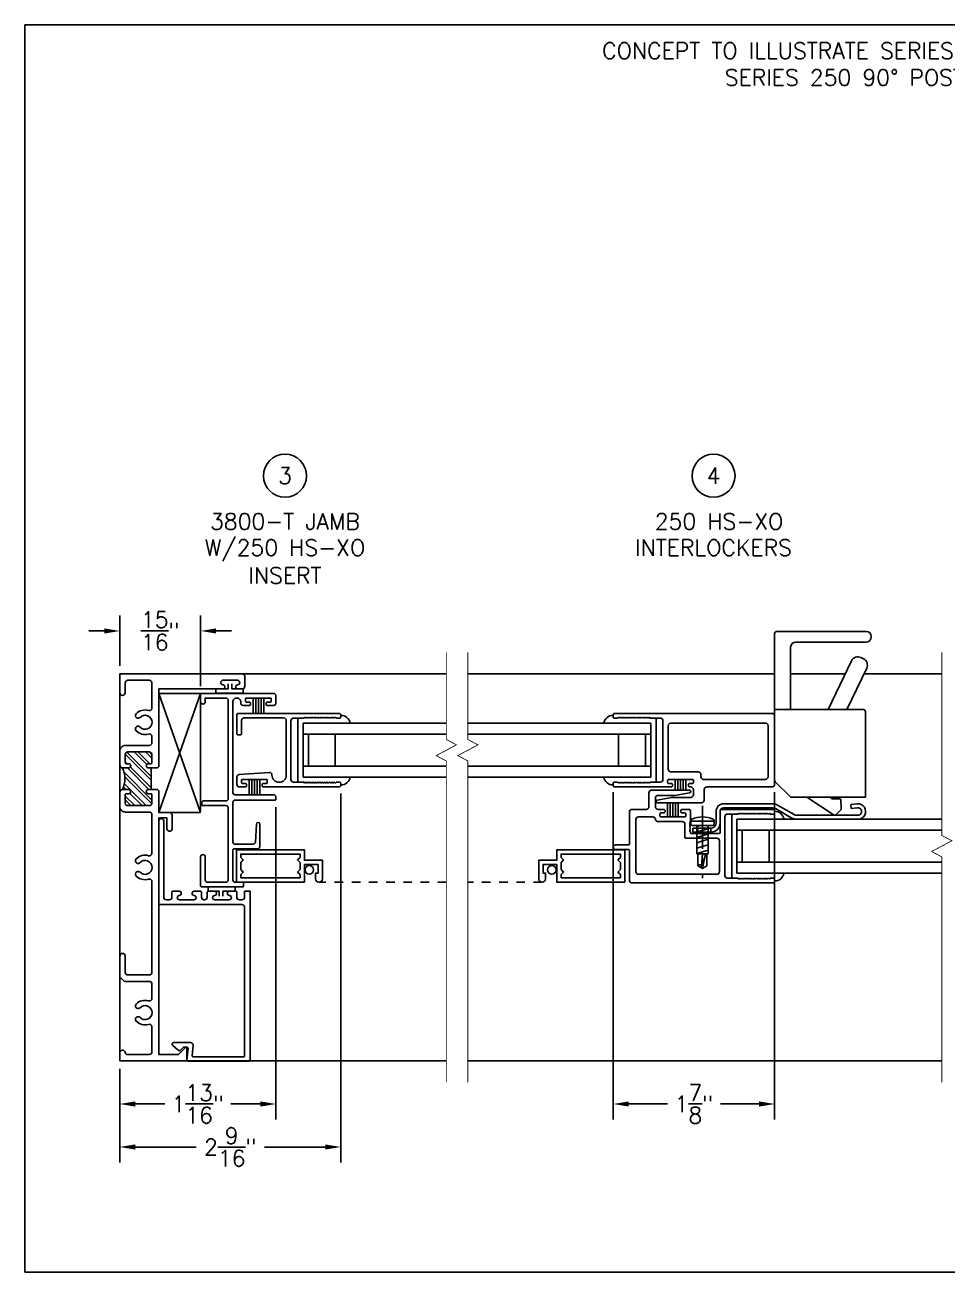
# Model space of a CAD drawing. Extents: x -118 to 134, y 32 to 229.
# Drawn here: x -7.22 to 3.5, y 31.68 to 46.18 of the extents above; entities that cross this region are included whole.
import ezdxf
from ezdxf.enums import TextEntityAlignment as Align

# ---------------------------------------------------------------- set-up
doc = ezdxf.new("R2010")
doc.units = 0
doc.header["$MEASUREMENT"] = 0
doc.linetypes.add('CENTERX2', pattern=[0.8, 0.5, -0.1, 0.1, -0.1])
doc.linetypes.add('HIDDEN', pattern=[0.375, 0.25, -0.125])
doc.layers.get('0').update_dxf_attribs({"linetype": 'CONTINUOUS'})
doc.layers.get('Defpoints').update_dxf_attribs({"linetype": 'CONTINUOUS'})
for name, color, linetype in [('FRAME', 1, 'CONTINUOUS'), ('GLASS', 7, 'CONTINUOUS'), ('GLAZING', 7, 'CONTINUOUS'), ('SEAL', 7, 'CONTINUOUS'), ('STRIKE_PLATES', 2, 'CONTINUOUS'), ('TEXT', 7, 'CONTINUOUS'), ('VENT', 5, 'CONTINUOUS')]:
    doc.layers.add(name, color=color, linetype=linetype)
doc.layers.add('No Print', color=30, linetype='CONTINUOUS', plot=False)
doc.styles.get("Standard").update_dxf_attribs({"font": 'romans.shx'})
doc.dimstyles.new('QUARTER SCALE', dxfattribs={"dimscale": 3, "dimtxt": 0.0625, "dimasz": 0.06, "dimexe": 0.06, "dimexo": 0.031, "dimgap": 0.039, "dimtad": 0, "dimtih": 1, "dimtoh": 1, "dimdec": 4, "dimzin": 0, "dimdsep": 46, "dimlunit": 4, "dimtxsty": 'Standard', "dimcen": 0.09, "dimadec": 0, "dimazin": 0, "dimtfac": 1, "dimtdec": 4, "dimtofl": 0, "dimtmove": 0, "dimatfit": 3, "dimfxl": 0, "dimtolj": 1, "dimtzin": 0, "dimarcsym": 0})

# ---------------------------------------------------------------- blocks, each defined once
blk = doc.blocks.new('2005 Block Jamb')
blk.add_lwpolyline([(-0.678, -0.363), (-0.678, -0.081, 0.414214), (-0.705, -0.054), (-1.543, -0.054, 0.414214), (-1.57, -0.081), (-1.57, -0.294, 0.414214), (-1.543, -0.321), (-1.276, -0.321, -0.414214), (-1.249, -0.348), (-1.249, -0.349, -0.414214), (-1.276, -0.375), (-1.614, -0.375, -0.414214), (-1.624, -0.365), (-1.624, 0.115, -0.414214), (-1.614, 0.125), (-1.58, 0.125, -0.414214), (-1.57, 0.115), (-1.57, 0.027, 0.414214), (-1.543, 0), (-1.192, 0, 0.414214), (-1.182, 0.01), (-1.182, 0.286, -0.414214), (-1.155, 0.313), (-0.894, 0.313, -0.970632), (-0.893, 0.273), (-1.103, 0.261, 0.396861), (-1.128, 0.234), (-1.128, 0.027, 0.414214), (-1.101, 0), (-0.642, 0, 0.414214), (-0.615, 0.027), (-0.615, 0.49, -0.414214), (-0.605, 0.5), (-0.58, 0.5, -0.414214), (-0.553, 0.473), (-0.553, 0.027, 0.414214), (-0.526, 0), (0.526, 0, 0.414214), (0.572, 0.045), (0.572, 0.046, 0.414214), (0.526, 0.092), (0.512, 0.092, -0.414214), (0.485, 0.119), (0.485, 0.186, -0.414214), (0.504, 0.206), (0.505, 0.206, -0.414214), (0.525, 0.186), (0.525, 0.156, 0.414214), (0.535, 0.146), (0.562, 0.146, 0.414214), (0.572, 0.156), (0.572, 0.436, 0.414214), (0.562, 0.446), (0.535, 0.446, 0.414214), (0.525, 0.436), (0.525, 0.405, -0.414214), (0.505, 0.386), (0.504, 0.386, -0.414214), (0.485, 0.405), (0.485, 0.473, -0.414214), (0.512, 0.5), (0.599, 0.5, -0.414214), (0.626, 0.473), (0.626, -0.365, -0.414214), (0.616, -0.375), (0.527, -0.375, -0.414214), (0.501, -0.349), (0.501, -0.348, -0.414214), (0.527, -0.321), (0.572, -0.321), (0.572, -0.081, 0.414214), (0.545, -0.054), (-0.597, -0.054, 0.414214), (-0.624, -0.081), (-0.624, -0.351), (-0.636, -0.363)], format="xyb", close=True)
blk = doc.blocks.new('110 SCREEN')
blk.add_lwpolyline([(0.0044, 0.1975), (0.0044, 0.2375), (-0.0206, 0.2375), (-0.0206, 0.23), (-0.0369, 0.23, -1), (-0.0369, 0.25), (0.0169, 0.25), (0.0169, 0.1975), (0.0469, 0.1975), (0.0469, 0), (-0.0469, 0), (-0.0469, 0.1975)], format="xyb", close=True)
blk.add_lwpolyline([(-0.0344, 0.185), (-0.025, 0.185), (-0.0175, 0.1775), (-0.01, 0.185), (0.01, 0.185), (0.0175, 0.1775), (0.025, 0.185), (0.0344, 0.185), (0.0344, 0.0125), (0.025, 0.0125), (0.0175, 0.02), (0.01, 0.0125), (-0.01, 0.0125), (-0.0175, 0.02), (-0.025, 0.0125), (-0.0344, 0.0125)], close=True)
blk.add_circle((-0.0113, 0.2119), 0.0125)
blk = doc.blocks.new('2042 interlocker')
for points in [[(-0.578, 0.4125), (-0.578, 0.3825, 0.4142136), (-0.568, 0.3725), (-0.528, 0.3725), (-0.518, 0.3825), (-0.508, 0.3725), (-0.498, 0.3825), (-0.488, 0.3725), (-0.478, 0.3825), (-0.468, 0.3725), (-0.458, 0.3825), (-0.448, 0.3725), (-0.438, 0.3825), (-0.428, 0.3725), (-0.418, 0.3825), (-0.408, 0.3725), (-0.398, 0.3825), (-0.388, 0.3725), (-0.378, 0.3825), (-0.368, 0.3725), (-0.358, 0.3825), (-0.348, 0.3725), (-0.338, 0.3825), (-0.328, 0.3725), (-0.318, 0.3825), (-0.308, 0.3725), (-0.298, 0.3825), (-0.288, 0.3725), (-0.278, 0.3825), (-0.268, 0.3725), (-0.258, 0.3825), (-0.248, 0.3725), (-0.238, 0.3825), (-0.228, 0.3725), (-0.218, 0.3825), (-0.208, 0.3725), (-0.198, 0.3825), (-0.188, 0.3725), (-0.178, 0.3825), (-0.168, 0.3725), (-0.158, 0.3825), (-0.153, 0.3775), (-0.153, 0.3725), (-0.031, 0.3725, -0.4142136), (0, 0.3415), (0, -0.3415, -0.4142136), (-0.031, -0.3725), (-0.153, -0.3725), (-0.153, -0.3775), (-0.158, -0.3825), (-0.168, -0.3725), (-0.178, -0.3825), (-0.188, -0.3725), (-0.198, -0.3825), (-0.208, -0.3725), (-0.218, -0.3825), (-0.228, -0.3725), (-0.238, -0.3825), (-0.248, -0.3725), (-0.258, -0.3825), (-0.268, -0.3725), (-0.278, -0.3825), (-0.288, -0.3725), (-0.298, -0.3825), (-0.308, -0.3725), (-0.318, -0.3825), (-0.328, -0.3725), (-0.338, -0.3825), (-0.348, -0.3725), (-0.358, -0.3825), (-0.368, -0.3725), (-0.378, -0.3825), (-0.388, -0.3725), (-0.398, -0.3825), (-0.408, -0.3725), (-0.418, -0.3825), (-0.428, -0.3725), (-0.438, -0.3825), (-0.448, -0.3725), (-0.458, -0.3825), (-0.468, -0.3725), (-0.478, -0.3825), (-0.488, -0.3725), (-0.498, -0.3825), (-0.508, -0.3725), (-0.518, -0.3825), (-0.528, -0.3725), (-0.568, -0.3725, 0.4142136), (-0.578, -0.3825), (-0.578, -0.4125, 0.4142136), (-0.563, -0.4275), (0.039, -0.4275, 0.4142136), (0.054, -0.4125), (0.054, -0.1565, -0.4142136), (0.064, -0.1465), (0.39, -0.1465, -0.4142136), (0.4, -0.1565), (0.4, -0.1655), (0.41, -0.1755), (0.4, -0.1855), (0.41, -0.1955), (0.4, -0.2055), (0.41, -0.2155), (0.4, -0.2255), (0.41, -0.2355), (0.4, -0.2455), (0.41, -0.2555), (0.4, -0.2655), (0.41, -0.2755), (0.4, -0.2855), (0.4, -0.4125, 0.4142136), (0.415, -0.4275), (0.4945, -0.4275, 0.4142136), (0.514, -0.408), (0.514, -0.407, 0.4142136), (0.4945, -0.3875), (0.464, -0.3875, -0.4142136), (0.454, -0.3775), (0.454, -0.3505, -0.4142136), (0.464, -0.3405), (0.744, -0.3405, -0.4142136), (0.754, -0.3505), (0.754, -0.3775, -0.4142136), (0.744, -0.3875), (0.7135, -0.3875, 0.4142136), (0.694, -0.407), (0.694, -0.408, 0.4142136), (0.7135, -0.4275), (0.776, -0.4275, -0.4142136), (0.807, -0.4585), (0.807, -0.5595, -0.4142136), (0.776, -0.5905), (0.5807, -0.5905), (0.4092, -0.6207, 0.9163312), (0.412, -0.6525), (0.851, -0.6525, 0.4142136), (0.882, -0.6215), (0.882, -0.4585, -0.4142136), (0.913, -0.4275), (1.078, -0.4275, 0.4142136), (1.109, -0.3965), (1.109, -0.0245, -0.4142136), (1.119, -0.0145), (1.2705, -0.0145, 0.4142136), (1.297, 0.012), (1.297, 0.013, 0.4142136), (1.2705, 0.0395), (1.119, 0.0395, -0.4142136), (1.109, 0.0495), (1.109, 0.3965, 0.4142136), (1.078, 0.4275), (-0.563, 0.4275, 0.4142136)], [(1.034, -0.3095, -0.4142136), (1.003, -0.3405), (0.8385, -0.3405, -0.3768034), (0.8077, -0.3135, 0.3768034), (0.777, -0.2865), (0.495, -0.2865, -0.4142136), (0.464, -0.2555), (0.464, -0.1025, 0.4142136), (0.454, -0.0925), (0.093, -0.0925, -0.4142136), (0.062, -0.0615), (0.062, 0.2955, -0.4142136), (0.093, 0.3265), (1.003, 0.3265, -0.4142136), (1.034, 0.2955)]]:
    blk.add_lwpolyline(points, format="xyb", close=True)
blk = doc.blocks.new('2032 interlocker2')
for points in [[(1.297, 0.3965, 0.4142136), (1.266, 0.4275), (-0.563, 0.4275, 0.4142136), (-0.578, 0.4125), (-0.578, 0.3825, 0.4142136), (-0.568, 0.3725), (-0.528, 0.3725), (-0.518, 0.3825), (-0.508, 0.3725), (-0.498, 0.3825), (-0.488, 0.3725), (-0.478, 0.3825), (-0.468, 0.3725), (-0.458, 0.3825), (-0.448, 0.3725), (-0.438, 0.3825), (-0.428, 0.3725), (-0.418, 0.3825), (-0.408, 0.3725), (-0.398, 0.3825), (-0.388, 0.3725), (-0.378, 0.3825), (-0.368, 0.3725), (-0.358, 0.3825), (-0.348, 0.3725), (-0.338, 0.3825), (-0.328, 0.3725), (-0.318, 0.3825), (-0.308, 0.3725), (-0.298, 0.3825), (-0.288, 0.3725), (-0.278, 0.3825), (-0.268, 0.3725), (-0.258, 0.3825), (-0.248, 0.3725), (-0.238, 0.3825), (-0.228, 0.3725), (-0.218, 0.3825), (-0.208, 0.3725), (-0.198, 0.3825), (-0.188, 0.3725), (-0.178, 0.3825), (-0.168, 0.3725), (-0.158, 0.3825), (-0.153, 0.3775), (-0.153, 0.3725), (-0.031, 0.3725, -0.4142136), (0, 0.3415), (0, -0.3415, -0.4142136), (-0.031, -0.3725), (-0.153, -0.3725), (-0.153, -0.3775), (-0.158, -0.3825), (-0.168, -0.3725), (-0.178, -0.3825), (-0.188, -0.3725), (-0.198, -0.3825), (-0.208, -0.3725), (-0.218, -0.3825), (-0.228, -0.3725), (-0.238, -0.3825), (-0.248, -0.3725), (-0.258, -0.3825), (-0.268, -0.3725), (-0.278, -0.3825), (-0.288, -0.3725), (-0.298, -0.3825), (-0.308, -0.3725), (-0.318, -0.3825), (-0.328, -0.3725), (-0.338, -0.3825), (-0.348, -0.3725), (-0.358, -0.3825), (-0.368, -0.3725), (-0.378, -0.3825), (-0.388, -0.3725), (-0.398, -0.3825), (-0.408, -0.3725), (-0.418, -0.3825), (-0.428, -0.3725), (-0.438, -0.3825), (-0.448, -0.3725), (-0.458, -0.3825), (-0.468, -0.3725), (-0.478, -0.3825), (-0.488, -0.3725), (-0.498, -0.3825), (-0.508, -0.3725), (-0.518, -0.3825), (-0.528, -0.3725), (-0.568, -0.3725, 0.4142136), (-0.578, -0.3825), (-0.578, -0.4125, 0.4142136), (-0.563, -0.4275), (0.0945, -0.4275, 0.4142136), (0.114, -0.408), (0.114, -0.407, 0.4142136), (0.0945, -0.3875), (0.064, -0.3875, -0.4142136), (0.054, -0.3775), (0.054, -0.3505, -0.4142136), (0.064, -0.3405), (0.344, -0.3405, -0.4142136), (0.354, -0.3505), (0.354, -0.3775, -0.4142136), (0.344, -0.3875), (0.3135, -0.3875, 0.4142136), (0.294, -0.407), (0.294, -0.408, 0.4142136), (0.3135, -0.4275), (0.323, -0.4275, -0.4142136), (0.354, -0.4585), (0.354, -0.5185, -0.4142136), (0.323, -0.5495), (0.1027, -0.5495), (-0.0688, -0.5797, 0.9163312), (-0.066, -0.6115), (0.448, -0.6115, 0.4142136), (0.479, -0.5805), (0.479, -0.4585, -0.4142136), (0.51, -0.4275), (1.266, -0.4275, 0.4142136), (1.297, -0.3965)], [(0.41, -0.2535), (0.093, -0.2535, -0.4142136), (0.062, -0.2225), (0.062, 0.2845, -0.4142136), (0.093, 0.3155), (1.191, 0.3155, -0.4142136), (1.222, 0.2845), (1.222, -0.3095, -0.4142136), (1.191, -0.3405), (0.472, -0.3405, -0.4142136), (0.441, -0.3095), (0.441, -0.2845, 0.4142136)]]:
    blk.add_lwpolyline(points, format="xyb", close=True)
blk = doc.blocks.new('5 LINE SEAL')
for p, q in [((0.0434, 0.0155), (0, 0.0155)), ((0.0434, 0.0077), (0, 0.0077)), ((0.0434, 0), (0, 0)), ((0.0434, -0.0078), (0, -0.0078)), ((0.0434, -0.0155), (0, -0.0155))]:
    blk.add_line(p, q)
blk = doc.blocks.new('2022 DG LEAD STILE')
blk.add_lwpolyline([(0.377, -0.275), (0.35, -0.275, 0.414214), (0.34, -0.285), (0.34, -0.565, 0.414214), (0.35, -0.575), (0.377, -0.575, 0.414214), (0.387, -0.565), (0.387, -0.535, -0.414214), (0.407, -0.515), (0.408, -0.515, -0.414214), (0.427, -0.535), (0.427, -0.602, -0.414214), (0.4, -0.629), (0.312, -0.629, -0.392876), (0.285, -0.604), (0.259, -0.25, -0.435878), (0.286, -0.221), (0.29, -0.221, 0.414214), (0.373, -0.138), (0.373, -0.137, 0.414214), (0.29, -0.054), (-0.343, -0.054, 0.414214), (-0.374, -0.085), (-0.374, -0.544, 0.414214), (-0.343, -0.575), (-0.188, -0.575, -0.414214), (-0.178, -0.585), (-0.178, -0.619, -0.414214), (-0.188, -0.629), (-0.413, -0.629, -0.414214), (-0.427, -0.614), (-0.427, 0.563, -0.414214), (-0.413, 0.578), (-0.382, 0.578, -0.414214), (-0.373, 0.568), (-0.373, 0.528), (-0.382, 0.518), (-0.373, 0.508), (-0.382, 0.498), (-0.373, 0.488), (-0.382, 0.478), (-0.373, 0.468), (-0.382, 0.458), (-0.373, 0.448), (-0.382, 0.438), (-0.373, 0.428), (-0.382, 0.418), (-0.373, 0.408), (-0.382, 0.398), (-0.373, 0.388), (-0.382, 0.378), (-0.373, 0.368), (-0.382, 0.358), (-0.373, 0.348), (-0.382, 0.338), (-0.373, 0.328), (-0.382, 0.318), (-0.373, 0.308), (-0.382, 0.298), (-0.373, 0.288), (-0.382, 0.278), (-0.373, 0.268), (-0.382, 0.258), (-0.373, 0.248), (-0.382, 0.238), (-0.373, 0.228), (-0.382, 0.218), (-0.373, 0.208), (-0.382, 0.198), (-0.373, 0.188), (-0.382, 0.178), (-0.373, 0.168), (-0.382, 0.158), (-0.378, 0.153), (-0.373, 0.153), (-0.373, 0.031, 0.414214), (-0.341, 0), (0.341, 0, 0.414214), (0.372, 0.031), (0.372, 0.153), (0.377, 0.153), (0.382, 0.158), (0.372, 0.168), (0.382, 0.178), (0.372, 0.188), (0.382, 0.198), (0.372, 0.208), (0.382, 0.218), (0.372, 0.228), (0.382, 0.238), (0.372, 0.248), (0.382, 0.258), (0.372, 0.268), (0.382, 0.278), (0.372, 0.288), (0.382, 0.298), (0.372, 0.308), (0.382, 0.318), (0.372, 0.328), (0.382, 0.338), (0.372, 0.348), (0.382, 0.358), (0.372, 0.368), (0.382, 0.378), (0.372, 0.388), (0.382, 0.398), (0.372, 0.408), (0.382, 0.418), (0.372, 0.428), (0.382, 0.438), (0.372, 0.448), (0.382, 0.458), (0.372, 0.468), (0.382, 0.478), (0.372, 0.488), (0.382, 0.498), (0.372, 0.508), (0.382, 0.518), (0.372, 0.528), (0.372, 0.568, -0.414214), (0.382, 0.578), (0.412, 0.578, -0.414214), (0.427, 0.563), (0.427, -0.316, -0.414214), (0.408, -0.335), (0.407, -0.335, -0.414214), (0.387, -0.316), (0.387, -0.285, 0.414214)], format="xyb", close=True)
blk = doc.blocks.new('A$C3514132B')
at = {"layer": 'STRIKE_PLATES', "linetype": 'Continuous'}
for p, q in [((0.358, 0.33), (0.932, 0.33)), ((0.985, 0.316), (1.177, 0.205)), ((1.912, 0.33), (1.837, 0.323)), ((1.837, 0.323), (1.841, 0.276)), ((0.271, 0.243), (0.271, 0.107)), ((0.318, 0.243), (0.318, 0.107)), ((0.358, 0.283), (0.932, 0.283)), ((0.962, 0.275), (1.153, 0.164)), ((1.207, 0.197), (1.92, 0.197)), ((1.92, 0.15), (1.207, 0.15)), ((1.916, 0.283), (1.841, 0.276)), ((0, 0.047), (0.211, 0.047)), ((0, 0), (0, 0.047)), ((0, 0), (0.211, 0)), ((0.06, 0.047), (0.06, 0)), ((0.21, 0.047), (0.21, 0))]:
    blk.add_line(p, q, dxfattribs=at)
for centre, radius, start, end in [((0.358, 0.243), 0.087, 90, 180), ((0.932, 0.223), 0.107, 60, 90), ((1.92, 0.24), 0.09, 269.5977, 95), ((0.358, 0.243), 0.04, 90, 180), ((0.932, 0.223), 0.06, 60, 90), ((1.207, 0.257), 0.107, 240, 270), ((1.207, 0.257), 0.06, 240, 270), ((1.92, 0.24), 0.043, 269.8314, 95), ((0.211, 0.107), 0.06, 270, 0), ((0.211, 0.107), 0.107, 270, 360)]:
    blk.add_arc(centre, radius, start, end, dxfattribs=at)
blk = doc.blocks.new('FW-1109(WW STRIKE)')
at = {"layer": 'STRIKE_PLATES', "linetype": 'Continuous'}
for p, q in [((-0.135, 0.134), (-0.135, 0.097)), ((-0.135, 0.127), (0.135, 0.127)), ((-0.115, 0.077), (0.115, 0.077)), ((-0.065, 0.077), (-0.065, -0.253)), ((0.065, 0.077), (0.065, -0.253)), ((0.135, 0.134), (0.135, 0.097)), ((0.065, -0.253), (-0.065, -0.253)), ((0.052, -0.253), (0.052, -0.393)), ((0, -0.423), (-0.053, -0.393)), ((0, -0.423), (0.052, -0.393))]:
    blk.add_line(p, q, dxfattribs=at)
at = {"layer": 'STRIKE_PLATES', "linetype": 'CENTERX2'}
for p, q in [((-0.065, 0.065), (-0.023, 0.078)), ((-0.065, 0.002), (0.065, 0.042)), ((-0.065, -0.06), (0.065, -0.02)), ((-0.065, -0.123), (0.065, -0.083)), ((-0.065, -0.186), (0.065, -0.146)), ((-0.065, -0.249), (0.065, -0.209)), ((-0.053, -0.253), (-0.053, -0.393)), ((-0.01, -0.395), (0, -0.253)), ((0, -0.423), (0.037, -0.253)), ((-0.053, -0.393), (-0.044, -0.384)), ((0, -0.423), (-0.011, -0.391))]:
    blk.add_line(p, q, dxfattribs=at)
at = {"layer": 'STRIKE_PLATES', "linetype": 'Continuous'}
for centre, radius, start, end in [((-0.115, 0.134), 0.02, 113.0497, 180), ((0, -0.137), 0.314, 66.9503, 113.0497), ((0.115, 0.134), 0.02, 0, 66.9503), ((-0.115, 0.097), 0.02, 180, 270), ((0.115, 0.097), 0.02, 270, 0)]:
    blk.add_arc(centre, radius, start, end, dxfattribs=at)
at = {"layer": 'STRIKE_PLATES', "linetype": 'CENTERX2'}
blk.add_arc((-0.03, -0.398), 0.02, 18.6127, 136.3573, dxfattribs=at)
at = {"layer": 'STRIKE_PLATES', "linetype": 'Continuous'}
blk.add_blockref('A$C3514132B', (-0.112, 0), dxfattribs=at)
blk = doc.blocks.new('3811 WW_YK INSERT CLIP')
blk.add_lwpolyline([(1.964, 0.67), (1.964, 0.735), (-0.001, 0.735, 0.414214), (-0.011, 0.725), (-0.011, 0.01, 0.440011), (0, 0), (0.138, 0.012, -0.440011), (0.149, 0.002), (0.149, -0.04), (0.115, -0.074, 0.395486), (0.114, -0.102), (0.17, -0.165, 0.691708), (0.205, -0.152), (0.205, 0.04, 0.440011), (0.171, 0.071), (0.05, 0.061, -0.440011), (0.039, 0.071), (0.039, 0.66, -0.414214), (0.049, 0.67), (1.777, 0.67, -0.414214), (1.808, 0.639), (1.808, -0.317, 0.414214), (1.818, -0.327), (2.781, -0.327, 0.414214), (2.809, -0.299, 0.414214), (2.781, -0.271), (1.895, -0.271, -0.414214), (1.864, -0.24), (1.864, -0.206, -0.414214), (1.895, -0.175), (1.954, -0.175, 0.414214), (1.964, -0.165), (1.964, -0.091, 0.414214), (1.939, -0.066, 0.399638), (1.914, -0.089, -0.400364), (1.889, -0.113, -0.414214), (1.864, -0.088), (1.864, 0.082, -0.414214), (1.889, 0.107, -0.400364), (1.914, 0.083, 0.399638), (1.939, 0.059, 0.414214), (1.964, 0.084), (1.964, 0.159, 0.414214), (1.954, 0.169), (1.895, 0.169, -0.414214), (1.864, 0.2), (1.864, 0.204, -0.414214), (1.895, 0.235), (1.954, 0.235, 0.414214), (1.964, 0.245), (1.964, 0.319, 0.414214), (1.939, 0.344, 0.399638), (1.914, 0.321, -0.400364), (1.889, 0.297, -0.414214), (1.864, 0.322), (1.864, 0.492, -0.414214), (1.889, 0.517, -0.400364), (1.914, 0.493, 0.399638), (1.939, 0.469, 0.414214), (1.964, 0.494), (1.964, 0.569, 0.414214), (1.954, 0.579), (1.895, 0.579, -0.414214), (1.864, 0.61), (1.864, 0.639, -0.414214), (1.895, 0.67), (1.964, 0.67)], format="xyb", close=True)
blk = doc.blocks.new('3805 BLOCK FRAME')
h = blk.add_hatch()
h.set_pattern_fill('ANSI32', color=256, scale=0.25, style=0)
h.set_pattern_definition([(45, (-4.16348, -5.189), (-0.0662913, 0.0662913), []), (45, (-4.11928, -5.189), (-0.0662913, 0.0662913), [])])
h.paths.add_polyline_path([(-0.819, 1.361, 0.414214), (-0.85, 1.392), (-0.946, 1.392, 0.414214), (-0.956, 1.382), (-0.956, 1.351, -0.414214), (-0.98, 1.326, -0.414214), (-1.005, 1.351), (-1.005, 1.423, -0.235384), (-1.256, 1.423), (-1.256, 1.351, -0.414214), (-1.282, 1.326, -0.414214), (-1.306, 1.351), (-1.306, 1.382, 0.414214), (-1.316, 1.392), (-1.413, 1.392, 0.414214), (-1.444, 1.361), (-1.444, 1.111, 0.414214), (-1.413, 1.08), (-1.316, 1.08, 0.414214), (-1.306, 1.09), (-1.306, 1.121, -0.414214), (-1.282, 1.146, -0.414214), (-1.256, 1.121), (-1.256, 1.09), (-1.005, 1.09), (-1.005, 1.121, -0.414214), (-0.98, 1.146, -0.414214), (-0.956, 1.121), (-0.956, 1.09, 0.414214), (-0.946, 1.08), (-0.85, 1.08, 0.414214), (-0.819, 1.111)])
for q in [(-1.256, 1.09), (-1.005, 1.015)]:
    blk.add_line((-1.005, 1.09), q)
blk.add_lwpolyline([(-3.452, 1.454), (-3.193, 1.454, -0.414214), (-3.162, 1.423, -0.414214), (-3.193, 1.392), (-3.381, 1.392, 0.414214), (-3.412, 1.361), (-3.412, 1.111, 0.414214), (-3.381, 1.08), (-2.329, 1.08, 0.5024), (-2.299, 1.12, -0.280293), (-2.262, 1.264, -0.498955), (-2.213, 1.256, -0.334263), (-2.219, 1.219, 2.470836), (-2.106, 1.219, -0.334263), (-2.112, 1.256, -0.498955), (-2.063, 1.264, -0.280293), (-2.026, 1.12, 0.5024), (-1.996, 1.08), (-1.549, 1.08, 0.414214), (-1.518, 1.111), (-1.518, 1.392, -0.414214), (-1.456, 1.454), (-1.287, 1.454, -0.414214), (-1.256, 1.423), (-1.256, 1.351, -0.414214), (-1.282, 1.326, -0.414214), (-1.306, 1.351), (-1.306, 1.382, 0.414214), (-1.316, 1.392), (-1.413, 1.392, 0.414214), (-1.444, 1.361), (-1.444, 1.111, 0.414214), (-1.413, 1.08), (-1.316, 1.08, 0.414214), (-1.306, 1.09), (-1.306, 1.121, -0.414214), (-1.282, 1.146, -0.414214), (-1.256, 1.121), (-1.256, 1.09), (-1.256, 1.015), (-1.271, 1), (-1.524, 1), (-1.524, 0.875, -0.414214), (-1.556, 0.844), (-1.711, 0.844, -0.414214), (-1.742, 0.875, -0.414214), (-1.711, 0.906), (-1.586, 0.906), (-1.586, 1), (-4.338, 1), (-4.338, 0.776, 0.198912), (-4.335, 0.769), (-4.255, 0.69, -0.668179), (-4.263, 0.673), (-4.403, 0.673, -0.414214), (-4.412, 0.683), (-4.412, 1.444, -0.414214), (-4.403, 1.454), (-4.319, 1.454, -0.414214), (-4.287, 1.423, -0.358249), (-4.312, 1.393, 0.358249), (-4.338, 1.362), (-4.338, 1.111, 0.414214), (-4.306, 1.08), (-4.017, 1.08, 0.5024), (-3.987, 1.12, -0.280293), (-3.95, 1.264, -0.498955), (-3.901, 1.256), (-3.901, 1.256, -0.334263), (-3.907, 1.219, 2.470836), (-3.794, 1.219, -0.334263), (-3.8, 1.256), (-3.8, 1.256, -0.498955), (-3.751, 1.264, -0.280293), (-3.714, 1.12, 0.5024), (-3.684, 1.08), (-3.518, 1.08, 0.414214), (-3.487, 1.111), (-3.487, 1.399), (-3.452, 1.434)], format="xyb", close=True)
blk.add_lwpolyline([(-1.005, 1.09), (-1.005, 1.121, -0.414214), (-0.98, 1.146, -0.414214), (-0.956, 1.121), (-0.956, 1.09, 0.414214), (-0.946, 1.08), (-0.85, 1.08, 0.414214), (-0.819, 1.111), (-0.819, 1.361, 0.414214), (-0.85, 1.392), (-0.946, 1.392, 0.414214), (-0.956, 1.382), (-0.956, 1.351, -0.414214), (-0.98, 1.326), (-0.98, 1.326, -0.414214), (-1.005, 1.351), (-1.005, 1.423, -0.414214), (-0.975, 1.454), (-0.806, 1.454, -0.414214), (-0.744, 1.392), (-0.744, 1.111, 0.414214), (-0.712, 1.08), (-0.641, 1.08, 0.5024), (-0.611, 1.12, -0.280293), (-0.574, 1.264, -0.498955), (-0.525, 1.256), (-0.525, 1.256, -0.334263), (-0.531, 1.219, 2.470836), (-0.418, 1.219, -0.334263), (-0.424, 1.256, -0.498955), (-0.375, 1.264, -0.280293), (-0.338, 1.12, 0.5024), (-0.308, 1.08), (-0.018, 1.08, 0.414214), (0.013, 1.111), (0.013, 1.361, 0.414214), (-0.018, 1.392), (-0.131, 1.392, -0.414214), (-0.162, 1.423, -0.414214), (-0.131, 1.454), (0.088, 1.454), (0.088, 0.031, -0.414214), (0.056, 0), (-0.056, 0, -0.414214), (-0.087, 0.031), (-0.087, 0.083, -0.414214), (-0.062, 0.107), (-0.062, 0.107, -0.399638), (-0.038, 0.084, 0.399638), (-0.013, 0.06), (-0.013, 0.06, 0.414214), (0.013, 0.085), (0.013, 0.255, 0.414214), (-0.013, 0.28), (-0.013, 0.28, 0.399638), (-0.038, 0.256, -0.399638), (-0.062, 0.232, -0.414214), (-0.087, 0.257), (-0.087, 0.309), (-0.087, 1), (-0.99, 1), (-1.005, 1.015)], format="xyb")
blk.add_arc((-1.131, 1.675), 0.281, 243.5092, 296.4908)
blk = doc.blocks.new('*D154')
at = {"color": 0, "lineweight": -2}
for p, q in [((-4.299, 37.088), (-4.299, 33.458)), ((-6.114, 34.045), (-6.114, 33.458)), ((-5.934, 33.638), (-5.591, 33.638)), ((-4.479, 33.638), (-4.822, 33.638))]:
    blk.add_line(p, q, dxfattribs=at)
at = {"color": 0}
for points in [[(-5.934, 33.668), (-5.934, 33.608), (-6.114, 33.638)], [(-4.479, 33.668), (-4.479, 33.608), (-4.299, 33.638)]]:
    blk.add_solid(points, dxfattribs=at)
at = {"layer": 'Defpoints', "color": 0}
for p in [(-4.299, 37.181), (-6.114, 34.138), (-4.299, 33.638)]:
    blk.add_point(p, dxfattribs=at)
at = {"color": 0, "insert": (-5.207, 33.638), "char_height": 0.1875, "attachment_point": 5}
blk.add_mtext('\\A1;1{\\H1.000000x;\\S13/16;}"', dxfattribs=at)
blk = doc.blocks.new('*D155')
at = {"color": 0, "lineweight": -2}
for p, q in [((-0.377, 37.262), (-0.377, 33.458)), ((1.498, 37.263), (1.498, 33.458)), ((-0.197, 33.638), (0.252, 33.638)), ((1.318, 33.638), (0.869, 33.638))]:
    blk.add_line(p, q, dxfattribs=at)
at = {"color": 0}
for points in [[(-0.197, 33.668), (-0.197, 33.608), (-0.377, 33.638)], [(1.318, 33.668), (1.318, 33.608), (1.498, 33.638)]]:
    blk.add_solid(points, dxfattribs=at)
at = {"layer": 'Defpoints', "color": 0}
for p in [(-0.377, 37.355), (1.498, 37.356), (1.498, 33.638)]:
    blk.add_point(p, dxfattribs=at)
at = {"color": 0, "insert": (0.561, 33.638), "char_height": 0.1875, "attachment_point": 5}
blk.add_mtext('\\A1;1{\\H1.000000x;\\S7/8;}"', dxfattribs=at)
blk = doc.blocks.new('*D160')
at = {"color": 0, "lineweight": -2}
for p, q in [((-3.546, 37.247), (-3.546, 32.958)), ((-6.114, 34.045), (-6.114, 32.958)), ((-5.934, 33.138), (-5.228, 33.138)), ((-3.726, 33.138), (-4.432, 33.138))]:
    blk.add_line(p, q, dxfattribs=at)
at = {"color": 0}
for points in [[(-5.934, 33.168), (-5.934, 33.108), (-6.114, 33.138)], [(-3.726, 33.168), (-3.726, 33.108), (-3.546, 33.138)]]:
    blk.add_solid(points, dxfattribs=at)
at = {"layer": 'Defpoints', "color": 0}
for p in [(-3.546, 37.34), (-6.114, 34.138), (-3.546, 33.138)]:
    blk.add_point(p, dxfattribs=at)
at = {"color": 0, "insert": (-4.83, 33.138), "char_height": 0.1875, "attachment_point": 5}
blk.add_mtext('\\A1;2{\\H1.000000x;\\S9/16;}"', dxfattribs=at)
blk = doc.blocks.new('*D164')
at = {"color": 0, "lineweight": -2}
for p, q in [((-6.114, 38.731), (-6.114, 39.318)), ((-5.174, 38.495), (-5.174, 39.318)), ((-6.294, 39.138), (-6.474, 39.138)), ((-4.994, 39.138), (-4.814, 39.138))]:
    blk.add_line(p, q, dxfattribs=at)
at = {"color": 0}
for points in [[(-6.294, 39.168), (-6.294, 39.108), (-6.114, 39.138)], [(-4.994, 39.168), (-4.994, 39.108), (-5.174, 39.138)]]:
    blk.add_solid(points, dxfattribs=at)
at = {"layer": 'Defpoints', "color": 0}
for p in [(-6.114, 39.138), (-6.114, 38.638), (-5.174, 38.402)]:
    blk.add_point(p, dxfattribs=at)
at = {"color": 0, "insert": (-5.644, 39.138), "char_height": 0.1875, "attachment_point": 5}
blk.add_mtext('\\A1;{\\H1.000000x;\\S15/16;}"', dxfattribs=at)

msp = doc.modelspace()

# ---------------------------------------------------------------- linework, layer by layer
for p, q in [((-4.04351, 38.1246), (-4.04351, 37.3796)), ((-3.98351, 38.0646), (-3.98351, 37.4396)), ((0.06052, 37.4396), (0.06052, 38.0646)), ((0.12052, 37.3796), (0.12052, 38.1246)), ((1.00052, 37.00836), (1.00052, 36.26336)), ((1.06052, 36.94836), (1.06052, 36.32336))]:
    msp.add_line(p, q)
at = {"color": 7}
for p, q in [((-2.31722, 38.0646), (-3.98351, 38.0646)), ((-2.06726, 38.0646), (0.06052, 38.0646)), ((-2.31722, 37.9396), (-3.98351, 37.9396)), ((-3.92151, 37.9396), (-3.92151, 37.5646)), ((-3.60851, 37.9396), (-3.60851, 37.5646)), ((-2.06726, 37.9396), (0.06052, 37.9396)), ((-0.31448, 37.5646), (-0.31448, 37.9396)), ((-0.00148, 37.5646), (-0.00148, 37.9396)), ((-2.31726, 37.5646), (-3.98351, 37.5646)), ((-2.06726, 37.5646), (0.06052, 37.5646)), ((-2.31726, 37.4396), (-3.98351, 37.4396)), ((-2.06726, 37.4396), (0.06052, 37.4396)), ((2.22682, 36.94836), (1.06052, 36.94836)), ((2.22682, 36.82336), (1.06052, 36.82336)), ((1.12252, 36.82336), (1.12252, 36.44836)), ((1.43552, 36.82336), (1.43552, 36.44836)), ((2.22677, 36.44836), (1.06052, 36.44836)), ((2.22677, 36.32336), (1.06052, 36.32336))]:
    msp.add_line(p, q, dxfattribs=at)
at = {"linetype": 'Continuous'}
msp.add_lwpolyline([(1.50681, 37.38358), (1.68602, 37.20436), (2.55552, 37.20436), (2.55552, 38.19636, 0.41421356), (2.52552, 38.22636), (1.68552, 38.22636), (1.68552, 38.94786, -0.41421356), (1.74552, 39.00786), (2.56302, 39.00786, 0.41421356), (2.62302, 39.06786), (2.62302, 39.07286, 0.41421356), (2.56302, 39.13286), (1.52802, 39.13286, 0.41421356), (1.49802, 39.10286), (1.49802, 37.40479, 0.19891237)], format="xyb", close=True, dxfattribs=at)
for points in [[(2.33713, 38.22636), (2.56949, 38.70611, 0.41421356), (2.53236, 38.81298), (2.50086, 38.82823, 0.41421356), (2.39399, 38.79111), (2.12046, 38.22636)], [(2.14888, 37.20436), (2.16162, 37.18982, 0.22169466), (2.17321, 37.1847), (2.25451, 37.18639, -0.41421356), (2.26982, 37.17171), (2.27196, 37.06911, -0.17877306), (2.26856, 37.05929), (2.21138, 36.99924, -0.34001368), (2.19315, 36.99777), (1.8745, 37.20436)]]:
    msp.add_lwpolyline(points, format="xyb", dxfattribs=at)
msp.add_lwpolyline([(1.68552, 38.22636), (1.49802, 38.22636)], dxfattribs=at)
for centre in [(-4.19324, 40.94304), (0.78847, 40.94304)]:
    msp.add_circle(centre, 0.25)
for centre, start, end in [((-3.54509, 38.04599), 9.635977, 90.476081), ((-0.3779, 38.04599), 89.523919, 170.364023), ((-3.54509, 37.45821), 269.523919, 350.364023), ((-0.3779, 37.45821), 189.635977, 270.476081), ((1.49894, 36.92975), 9.635977, 90.476081), ((1.49894, 36.34197), 269.523919, 350.364023)]:
    msp.add_arc(centre, 0.11116, start, end)
at = {"layer": 'FRAME'}
for p, q in [((-6.11401, 38.63837), (-2.31726, 38.63837)), ((-6.11401, 38.63837), (-6.11401, 34.13837)), ((-2.06726, 38.63837), (1.49802, 38.63837)), ((1.68552, 38.63837), (2.32002, 38.63837)), ((2.53668, 38.63837), (3.44242, 38.63837)), ((-6.11401, 34.13837), (-2.31726, 34.13837)), ((-2.06726, 34.13837), (3.44242, 34.13837))]:
    msp.add_line(p, q, dxfattribs=at)
at = {"layer": 'GLASS'}
for p, q in [((-5.66001, 37.02637), (-5.17401, 38.4121)), ((-5.66001, 38.4121), (-5.17401, 37.02637)), ((-5.17401, 38.4121), (-5.66001, 38.4121)), ((-5.17401, 38.38135), (-5.17401, 37.04877)), ((-5.66001, 37.02637), (-5.17401, 37.02637))]:
    msp.add_line(p, q, dxfattribs=at)
at = {"layer": 'GLAZING'}
for p, q in [((3.44244, 36.94836), (2.22682, 36.94836)), ((2.22682, 36.82336), (3.44244, 36.82336)), ((3.44242, 36.44836), (2.22677, 36.44836)), ((2.22677, 36.32336), (3.44242, 36.32336))]:
    msp.add_line(p, q, dxfattribs=at)
at = {"layer": 'GLAZING', "color": 5, "linetype": 'HIDDEN', "ltscale": 0.25}
for p, q in [((-2.31726, 36.21786), (-3.79826, 36.21786)), ((-1.20373, 36.21786), (-2.06726, 36.21786))]:
    msp.add_line(p, q, dxfattribs=at)
at = {"layer": 'GLAZING', "const_width": 0.00939}
for points in [[(-2.31726, 33.88837), (-2.31726, 37.62637), (-2.43464, 37.68882), (-2.19989, 37.81372), (-2.31726, 37.87617), (-2.31726, 38.88837)], [(-2.06726, 33.88837), (-2.06726, 37.62637), (-2.18464, 37.68882), (-1.94989, 37.81372), (-2.06726, 37.87617), (-2.06726, 38.88837)], [(3.44242, 33.88837), (3.44242, 36.51096), (3.32504, 36.57341), (3.55979, 36.69831), (3.44242, 36.76076), (3.44242, 38.88837)]]:
    msp.add_lwpolyline(points, dxfattribs=at)
at = {"layer": 'No Print'}
msp.add_lwpolyline([(13.78317, 46.18399), (-7.21683, 46.18399), (-7.21683, 31.68399), (13.78317, 31.68399)], close=True, dxfattribs=at)
at = {"layer": 'SEAL'}
for p, q in [((0.34302, 37.28836), (0.34302, 37.4116)), ((0.37402, 37.28836), (0.37402, 37.4116)), ((0.40502, 37.28836), (0.40502, 37.4116)), ((0.43602, 37.28836), (0.43602, 37.4116)), ((0.46702, 37.28836), (0.46702, 37.4116)), ((0.25402, 37.1406), (0.25402, 36.97636)), ((0.28502, 37.1406), (0.28502, 36.97636)), ((0.31602, 37.1406), (0.31602, 36.97636)), ((0.34702, 37.1406), (0.34702, 36.97636)), ((0.37802, 37.1406), (0.37802, 36.97636))]:
    msp.add_line(p, q, dxfattribs=at)
at = {"layer": 'SEAL', "linetype": 'Continuous'}
for points in [[(-4.85366, 38.52158), (-4.85366, 38.46337), (-4.98717, 38.46337, 0.41421356), (-4.99717, 38.45337), (-4.99717, 38.42584, 0.41421356), (-4.98717, 38.41584), (-4.69121, 38.41584, 0.41421356), (-4.68121, 38.42584), (-4.68121, 38.45337, 0.41421356), (-4.69121, 38.46337), (-4.8108, 38.46337), (-4.8108, 38.52158)], [(-4.91593, 36.05603), (-4.91593, 36.11423), (-4.78242, 36.11423, 0.41421356), (-4.77242, 36.12423), (-4.77242, 36.15177, 0.41421356), (-4.78242, 36.16177), (-5.07838, 36.16177, 0.41421356), (-5.08838, 36.15177), (-5.08838, 36.12423, 0.41421356), (-5.07838, 36.11423), (-4.95879, 36.11423), (-4.95879, 36.05603)]]:
    msp.add_lwpolyline(points, format="xyb", dxfattribs=at)
at = {"layer": 'STRIKE_PLATES', "linetype": 'CENTERX2'}
msp.add_line((0.65954, 37.10434), (0.65954, 36.26255), dxfattribs=at)

# ---------------------------------------------------------------- block references
msp.add_blockref('FW-1109(WW STRIKE)', (0.65954, 36.79836))
at = {"layer": 'FRAME', "rotation": 90}
msp.add_blockref('3805 BLOCK FRAME', (-4.66001, 38.55087), dxfattribs=at)
at = {"layer": 'FRAME', "xscale": -1, "rotation": 270}
for name, p in [('2005 Block Jamb', (-4.79901, 37.78635)), ('3811 WW_YK INSERT CLIP', (-5.33301, 34.14837))]:
    msp.add_blockref(name, p, dxfattribs=at)
at = {"layer": 'SEAL', "xscale": 4, "yscale": 4, "zscale": 4, "rotation": 270}
for p in [(-4.50301, 38.3581), (-4.54901, 37.4116)]:
    msp.add_blockref('5 LINE SEAL', p, dxfattribs=at)
at = {"layer": 'VENT'}
for name, p, rotation in [('2022 DG LEAD STILE', (-4.12401, 37.7521), 270), ('2042 interlocker', (0.92002, 36.63586), 180)]:
    msp.add_blockref(name, p, dxfattribs=dict(at, rotation=rotation))
msp.add_blockref('2032 interlocker2', (0.20102, 37.7521), dxfattribs=at)
at = {"layer": 'VENT', "yscale": 4, "zscale": 4}
for p, xscale, rotation in [((-4.75826, 36.40536), -4, 270), ((-0.24373, 36.40536), 4, 90)]:
    msp.add_blockref('110 SCREEN', p, dxfattribs=dict(at, xscale=xscale, rotation=rotation))

# ---------------------------------------------------------------- texts
for s, p in [('3', (-4.19324, 40.94304)), ('4', (0.78847, 40.94304)), ('3800-T JAMB', (-4.19324, 40.41085)), (' 250 HS-XO', (0.78847, 40.41085)), ('W/250 HS-XO', (-4.19324, 40.1068)), ('INTERLOCKERS', (0.78847, 40.1068)), ('INSERT', (-4.19324, 39.7838))]:
    msp.add_text(s, height=0.1875).set_placement(p, align=Align.MIDDLE_CENTER)
at = {"layer": 'TEXT', "insert": (3.28317, 45.69687), "char_height": 0.1875, "width": 8.6357742, "attachment_point": 5}
msp.add_mtext('CONCEPT TO ILLUSTRATE SERIES 3800-T 90%%D CORNER WITH SERIES 250 90%%D POST WITH HS-XO|O', dxfattribs=at)

# ---------------------------------------------------------------- dimensions: what is measured, and where the dimension line sits
for base, p1, p2, picture, middle in [((-6.11401, 39.13837), (-5.17401, 38.4021), (-6.11401, 38.63837), '*D164', (-5.64401, 39.13837)), ((-3.54601, 33.13837), (-6.11401, 34.13837), (-3.54601, 37.3396), '*D160', (-4.83001, 33.13837))]:
    dim = msp.add_linear_dim(base=base, p1=p1, p2=p2, dimstyle='QUARTER SCALE')
    dim.commit()
    dim.dimension.update_dxf_attribs({"geometry": picture, "text_midpoint": middle, "dimtype": 160})
for base, p1, p2, picture, middle in [((1.49802, 33.63837), (-0.37698, 37.3546), (1.49802, 37.3556), '*D155', (0.56052, 33.63837)), ((-4.29901, 33.63837), (-6.11401, 34.13837), (-4.29901, 37.1811), '*D154', (-5.20651, 33.63837))]:
    dim = msp.add_linear_dim(base=base, p1=p1, p2=p2, dimstyle='QUARTER SCALE')
    dim.commit()
    dim.dimension.update_dxf_attribs({"geometry": picture, "text_midpoint": middle})

doc.saveas('drawing.dxf')
